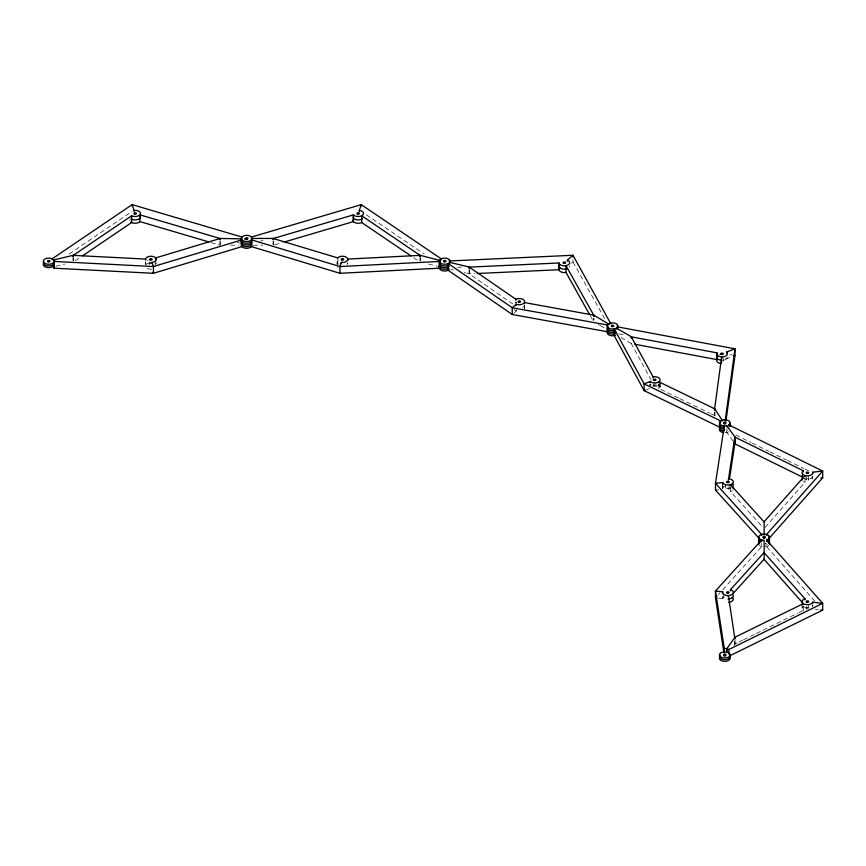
<?xml version="1.0" encoding="UTF-8"?>
<svg xmlns="http://www.w3.org/2000/svg" width="866" height="866" viewBox="0 0 866 866"><rect width="100%" height="100%" fill="white"/><g stroke="black" fill="none" stroke-linecap="round" stroke-linejoin="round"><path stroke-width="0.65" stroke-dasharray="4.33 3.25" d="M145.607 264.585L145.607 262.896M524.666 305.038L524.666 308.491A5.369 3.096 0 0 0 523.28 306.304M802.089 608.138L802.1 605.215M722.601 484.992L722.59 488.435L722.677 485.902L722.634 486.551M660.022 383.508L659.989 386.994L659.957 382.599M715.013 416.026L714.948 412.075M812.817 605.128L812.719 605.572A5.369 3.096 0 0 1 812.373 606.211M145.618 262.441L145.737 261.997A5.369 3.096 0 0 0 146.267 264.217M733.989 645.397L735.018 643.958L738.222 642.388M765.003 527.491L805.001 482.297L805.001 478.508M718.369 594.585L719.808 592.983M722.699 589.789L761.669 546.684L761.669 543.318M514.274 312.723L516.32 310.959L516.32 309.703M571.56 263.232L572.978 262.008L572.978 259.313M69.139 254.052L132.119 211.38M75.255 260.774L79.813 257.689M739.293 641.858L742.498 640.288M743.558 639.758L755.304 633.977M756.375 633.457L798.019 612.966M799.091 612.446L803.367 610.346A5.369 3.096 0 0 1 803.551 606.211M515.855 302.635L516.482 302.375A5.369 3.096 0 0 0 515.032 303.132M646.404 389.743L649.457 388.563M725.697 358.253A5.369 3.096 0 0 1 726.542 358.827L731.835 356.781M260.623 241.073L262.907 240.402M274.749 244.818L282.251 242.61M56.052 266.165L64.777 264.076M717.73 489.842L718.628 489.734M457.746 267.323L461.589 267.15M466.655 273.169L475.077 273.591M230.605 245.186L238.702 245.186M253.37 245.186L262.777 245.186M718.628 598.135L722.677 598.601A5.369 3.096 0 0 1 725.188 596.544M815.209 609.231L818.338 609.588M618.919 333.875L625.025 335.012M730.125 354.649L732.56 355.103M428.605 264.076L437.33 266.165M450.883 269.402L453.383 269.997M464.219 272.595L465.443 272.887M237.338 242.426L239.622 243.097M211.131 242.61L219.877 245.186M658.333 384.277A5.369 3.096 0 0 1 658.799 388.542L678.587 398.1M679.745 398.663L685.569 401.478M686.727 402.041L699.533 408.232M700.702 408.795L710.012 413.299M711.181 413.861L714.667 415.539L714.667 412.595M735.883 435.078L751.136 442.58M752.305 443.165L768.737 451.24M769.906 451.814L786.328 459.9M787.508 460.474L803.929 468.549M805.099 469.134L808.617 470.866M598.363 324.479L599.51 325.14M600.268 325.573L605.074 328.355M621.03 337.556L631.552 343.629L631.552 341.107M366.264 214.768L424.243 254.052M413.569 257.689L418.126 260.774M512.932 303.998L469.08 273.753L469.08 269.543M730.428 487.201L730.428 491.412L762.037 526.376M814.809 601.177L766.594 546.695L766.594 544.487M732.972 441.054L726.812 432.47L726.812 428.681M572.978 262.008L605.009 319.153M590.179 315.581L593.058 320.712M651.254 380.25L631.238 343.456L631.238 340.923M734.444 641.576L734.855 644.196L734.855 642.096M659.968 383.768L660 386.117M734.844 641.955L734.855 644.196M812.719 476.408L812.719 478.93A5.369 3.096 0 0 0 811.29 477.372M812.817 604.869L812.817 606.557M808.692 476.138L808.692 479.504A1.234 0.714 0 0 1 806.776 480.143A1.234 0.714 0 0 1 806.885 478.898A1.234 0.714 0 0 1 808.692 479.58M808.692 604.944L808.692 607.185M806.214 476.203L806.214 479.569M806.214 606.113L806.214 608.354A1.234 0.714 0 0 0 807.491 609.047M803.367 606.124L803.367 610.346M735.018 639.747L735.018 643.958M729.161 485.425L729.161 488.792A1.234 0.714 0 0 1 727.245 489.258A1.234 0.714 0 0 1 727.418 488.023A1.234 0.714 0 0 1 729.183 488.727M725.502 484.679L725.502 488.056M723.857 594.466L723.857 597.843M723.316 358.275L723.316 360.527M722.677 486.107L722.677 488.218M722.677 598.601L722.677 596.49A5.369 3.096 0 0 0 726.412 598.807M714.493 412.357L714.493 415.312M658.799 384.32L658.799 388.542M655.898 383.313L655.898 386.691M654.252 382.891L654.252 386.268M653.462 384.158L653.462 386.409A1.234 0.714 0 0 1 654.674 385.835A1.234 0.714 0 0 1 655.908 386.463A1.234 0.714 0 0 1 654.945 387.243M650.214 384.266L650.214 385.316M593.946 318.125L593.946 320.236M593.632 318.374L593.632 320.474M524.428 305.308L524.428 308.469M515.855 302.007L515.855 303.057M469.48 269.64L469.48 273.851M420.356 257.462L420.356 260.839M419.945 257.787L419.945 260.742M347.764 263.069L347.764 264.13M337.664 260.861L337.664 264.227M337.058 262.604L337.058 264.292M273.504 241.387L273.504 244.764M273.061 241.387L273.061 244.764M220.321 241.387L220.321 244.764M219.877 241.387L219.877 244.764M155.739 260.753L155.728 264.227M149.742 262.582L149.742 264.834M145.618 262.019L145.618 264.13M73.437 257.787L73.437 260.742M73.025 257.462L73.025 260.839M805.001 482.297A5.369 3.096 0 0 1 803.648 481.723M812.817 476.224A5.369 3.096 0 0 1 809.851 478.941A5.369 3.096 0 0 1 804.319 478.681M768.792 545.493A5.369 3.096 0 0 1 765.154 546.976M762.167 546.814A5.369 3.096 0 0 1 759.471 545.45M765.317 543.696A1.234 0.714 0 0 1 765.306 544.194M767.59 544.627A5.369 3.096 0 0 1 765.479 545.255M762.058 545.104A5.369 3.096 0 0 1 761.03 544.779M808.617 607.986A5.369 3.096 0 0 1 802.511 606.178M806.224 608.419A1.234 0.714 0 0 1 807.188 607.64A1.234 0.714 0 0 1 808.628 608.116M728.566 431.798A5.369 3.096 0 0 1 725.145 432.697M727.505 428.897A5.369 3.096 0 0 1 726.249 429.211M732.355 490.437A5.369 3.096 0 0 1 730.428 491.412M722.634 488.218A5.369 3.096 0 0 1 725.253 485.988M730.763 487.937A5.369 3.096 0 0 1 722.742 486.064M766.388 543.383A5.369 3.096 0 0 1 765.295 543.588M727.483 599.867A1.234 0.714 0 0 1 727.083 599.716M569.698 266.198A5.369 3.096 0 0 1 569.438 267.074M723.078 360.126A1.234 0.714 0 0 1 723.121 360.927M727.451 357.138A5.369 3.096 0 0 1 723.197 360.202M727.353 430.64A5.369 3.096 0 0 1 726.249 430.9M516.32 310.959A5.369 3.096 0 0 1 514.328 309.563M524.644 305.297A5.369 3.096 0 0 1 522.642 307.441M659.74 384.212A5.369 3.096 0 0 1 652.553 386.02M650.983 385.424A5.369 3.096 0 0 1 649.662 384.288M649.684 385.413A5.369 3.096 0 0 1 651.026 384.277M129.9 220.852A5.369 3.096 0 0 1 129.835 219.737M156.313 262.95A5.369 3.096 0 0 1 155.739 264.13M147.242 260.482A5.369 3.096 0 0 1 148.173 260.071M150.5 263.372A1.234 0.714 0 0 1 150.5 262.052M151.658 269.164A5.369 3.096 0 0 1 146.083 267.377M146.69 264.217A5.369 3.096 0 0 1 150.511 262.993M154.884 263.968A5.369 3.096 0 0 1 155.122 264.13M347.775 262.928A5.369 3.096 0 0 1 347.114 264.217M337.664 264.152A5.369 3.096 0 0 1 339.775 260.017M337.816 267.681A5.369 3.096 0 0 1 337.48 267.302M338.335 264.076A5.369 3.096 0 0 1 338.833 263.784"/><path stroke-width="1.3" d="M53.627 261.045L53.627 259.995L73.437 255.254L131.664 215.796A5.369 3.096 0 0 0 140.346 214.216A5.369 3.096 0 0 0 134.1 210.406L132.119 204.636L52.155 258.826A5.369 3.096 0 0 0 43.603 260.146A5.369 3.096 0 0 0 48.81 264.282A5.369 3.096 0 0 0 53.627 259.995M54.017 263.112L54.017 261.435L153.444 266.544L241.928 239.871L241.928 246.615L153.444 273.288L54.017 268.2A5.369 3.096 0 0 0 52.523 265.765M241.322 240.759L241.322 239.709M241.322 238.864L219.877 238.442L139.924 214.855L139.924 221.599L208.641 241.874M251.476 241.538L251.476 239.85L339.937 266.544L439.365 261.456L439.365 268.2L339.937 273.288L251.454 246.615L251.454 239.871M252.06 239.492L252.06 238.442L273.504 238.442L353.458 214.855A5.369 3.096 0 0 0 362.518 215.309A5.369 3.096 0 0 0 359.282 210.406L361.263 204.636L441.227 258.826L441.227 259.768M439.755 262.311L439.755 261.261M439.755 260.417L419.945 255.254L361.717 215.796L361.717 222.54L410.841 255.838M448.198 265.234L448.198 263.545L512.239 307.744L607.467 325.01L607.467 331.754L512.239 314.488L448.155 270.3L448.155 263.556M449.671 263.74L449.671 262.366A5.369 3.096 0 0 1 441.021 263.426A5.369 3.096 0 0 1 442.396 258.382A5.369 3.096 0 0 1 450.06 260.937L572.978 255.264L610.931 323.938M608.787 324.176L593.632 314.997L565.985 265.678L565.985 272.422L589.594 314.553M614.243 330.574L614.243 328.896L644.109 383.876L644.109 390.62L720.642 427.62M720.642 422.143L720.642 420.876L644.109 383.876L650.214 381.527A5.369 3.096 0 0 0 657.229 382.534A5.369 3.096 0 0 0 659.632 378.594A5.369 3.096 0 0 0 653.072 376.84L631.238 336.712L631.238 337.978M758.778 537.992L715.478 490.102L715.478 483.358L724.29 425.953L724.333 427.642A5.369 3.096 0 0 1 720.111 422.998M726.812 652.661L726.812 648.656L735.018 637.214L803.367 603.602L803.367 604.652M608.787 324.382L608.787 323.754M439.376 265.916L439.365 266.512M714.493 409.824L721.649 356.889L721.649 362.367M725.957 420.973L735.007 355.558L735.007 348.814L617.696 326.893A5.369 3.096 0 0 0 612.305 322.845A5.369 3.096 0 0 0 607.683 327.207A5.369 3.096 0 0 0 616.386 328.138L631.552 336.885L716.972 352.852A5.369 3.096 0 0 0 722.818 356.868A5.369 3.096 0 0 0 726.542 352.083L735.007 348.814L725.188 420.724M728.425 479.894L734.855 436.929L734.855 443.673L729.627 477.729M273.061 239.709L273.061 238.442L337.664 257.906A5.369 3.096 0 0 1 344.441 256.466A5.369 3.096 0 0 1 347.558 260.233A5.369 3.096 0 0 1 341.366 262.387L339.937 266.544L339.937 273.288L340.208 272.509M768.348 539.193L822.7 477.783L822.7 471.039L728.847 424.87A5.369 3.096 0 0 0 726.552 419.945A5.369 3.096 0 0 0 719.397 422.944A5.369 3.096 0 0 0 726.812 425.726L735.018 437.168L803.367 470.79A5.369 3.096 0 0 0 806.094 475.791A5.369 3.096 0 0 0 812.719 472.187L822.7 471.039L766.594 534.43L766.594 535.383M716.918 596.176L715.478 597.767L723.738 651.589M730.428 590.764L730.428 589.714L764.148 552.421M733.242 593.351L764.148 559.165M469.08 268.276L469.08 267.009L515.855 299.268A5.369 3.096 0 0 1 523.075 299.43A5.369 3.096 0 0 1 523.465 303.598A5.369 3.096 0 0 1 516.32 304.215L512.239 307.744L512.239 314.488L513.008 313.828M449.671 262.366L469.48 267.107L558.981 262.983A5.369 3.096 0 0 0 567.057 265.397A5.369 3.096 0 0 0 567.317 260.146L572.978 255.264L572.978 256.953M82.541 255.838L131.664 222.54L131.664 215.796M761.669 540.99L761.669 539.94L715.478 591.023L724.29 648.428A5.369 3.096 0 0 1 728.847 649.511L822.7 603.342L766.594 539.951A5.369 3.096 0 0 0 767.741 534.885A5.369 3.096 0 0 0 759.136 536.086A5.369 3.096 0 0 0 764.148 540.287L764.148 559.414L802.446 602.693M730.016 655.681L822.7 610.086L822.7 603.342L812.719 602.195A5.369 3.096 0 0 1 804.211 604.067A5.369 3.096 0 0 1 805.001 598.828L764.148 552.67M645.257 390.187L644.109 390.62L614.2 335.64L614.2 328.896M733.946 355.969L735.007 355.558M252.06 238.442A5.369 3.096 0 0 1 244.764 241.333A5.369 3.096 0 0 1 242.696 236.364A5.369 3.096 0 0 1 251.476 237.035L361.263 204.636L361.263 205.902M284.741 241.874L353.458 221.599L353.458 214.855M728.425 478.833A5.369 3.096 0 0 1 733.318 481.907A5.369 3.096 0 0 1 728.49 485.003A5.369 3.096 0 0 1 722.677 482.524L715.478 483.358L761.669 534.441L761.669 535.502M715.478 490.102L716.832 489.95M820.827 478L822.7 477.783M477.318 273.494L558.981 269.727L558.981 262.983M152.015 263.437L152.015 262.387A5.369 3.096 0 0 0 156.302 259.031A5.369 3.096 0 0 0 150.933 256.239A5.369 3.096 0 0 0 145.618 259.064L73.025 255.362L73.025 256.617M730.428 589.714A5.369 3.096 0 0 1 732.917 593.632A5.369 3.096 0 0 1 726.401 595.429A5.369 3.096 0 0 1 722.677 591.857L715.478 591.023L715.478 597.767L716.832 597.93M820.827 609.87L822.7 610.086M634.746 344.235L716.972 359.596L716.972 352.852M438.51 266.447L439.755 266.739A5.369 3.096 0 0 0 442.201 270.668A5.369 3.096 0 0 0 449.194 269.629M733.848 442.277L735.018 443.912L802.295 477.004M764.148 521.971L730.428 484.668L730.428 485.729M241.928 244.937L241.549 244.385M714.493 408.568L722.709 420.952M152.015 262.387L153.444 266.544L153.444 273.288L153.087 272.249M726.812 649.5L726.812 650.55M812.719 472.187L812.719 473.247M812.719 602.195L812.719 603.245M805.001 476.603L805.001 475.553L764.148 521.711L764.148 535.145M805.001 598.828L805.001 599.889M803.367 470.79L803.367 471.84M766.594 539.951L766.594 541.001M735.018 437.168L735.018 443.912M735.018 637.214L735.018 638.48M734.855 638.718L728.425 595.548L728.425 598.081M728.847 424.87L728.847 425.931M728.847 649.511L728.847 654.252M726.812 425.726L726.812 426.786M726.542 352.083L726.542 353.133M724.29 425.953L724.29 430.803M724.29 648.428L724.29 652.856M722.677 482.524L722.677 484.43M722.677 591.857L722.677 592.907M714.667 410.062L714.667 408.795L658.799 381.798L658.799 382.848M653.072 376.84L653.072 377.901M650.214 381.527L650.214 382.794M631.552 336.885L631.552 338.151M617.696 326.893L617.696 327.954M616.386 328.138L616.386 329.188M593.946 316.447L593.946 315.181L524.428 302.57L524.428 303.62M593.632 314.997L593.632 316.263M567.317 260.146L567.317 261.207M516.32 304.215L516.32 305.276M515.855 299.268L515.855 300.318M469.48 267.107L469.48 268.373M450.06 260.937L450.06 261.987M439.755 259.995L439.755 266.739M420.356 256.617L420.356 255.362L347.764 259.064L347.764 260.33M419.945 255.254L419.945 256.52M359.282 210.406L359.282 211.456M341.366 262.387L341.366 263.437M337.664 257.906L337.664 258.966M273.504 238.442L273.504 239.709M251.476 237.035L251.476 238.085M241.906 238.291L241.906 237.035L132.119 204.636L132.119 205.902M241.322 238.442L241.322 245.186A5.369 3.096 0 0 0 246.182 248.271A5.369 3.096 0 0 0 251.963 245.771M220.321 239.709L220.321 238.442L155.728 257.906L155.728 259.172M219.877 238.442L219.877 239.709M145.618 259.064L145.618 260.125M134.1 210.406L134.1 211.456M73.437 255.254L73.437 256.52M54.017 261.456L54.017 268.2M53.627 265.472L53.627 266.739M52.155 258.826L52.155 259.876M768.694 542.289A5.369 3.096 0 0 1 769.495 544.227M758.832 544.368A5.369 3.096 0 0 1 759.006 543.047M802.197 480.165A5.369 3.096 0 0 1 802.436 478.433M803.226 478.075A5.369 3.096 0 0 1 802.403 475.12M768.478 540.416A5.369 3.096 0 0 1 769.127 543.404M759.157 543.393A5.369 3.096 0 0 1 759.125 541.153M729.605 656.926A5.369 3.096 0 0 1 724.582 661.364A5.369 3.096 0 0 1 720.079 656.742M802.078 604.912A5.369 3.096 0 0 1 802.62 603.613M724.052 655.995A1.234 0.714 0 0 1 725.513 656.006M729.583 655.216A5.369 3.096 0 0 1 724.55 659.675A5.369 3.096 0 0 1 720.144 654.999M763.682 538.219A1.234 0.714 0 0 1 764.656 538.23M768.553 537.104A5.369 3.096 0 0 1 766.724 541.596M761.701 541.64A5.369 3.096 0 0 1 759.092 537.84M724.192 423.918A1.234 0.714 0 0 1 725.34 423.918M729.551 423.149A5.369 3.096 0 0 1 729.562 425.931M729.551 424.838A5.369 3.096 0 0 1 730.103 426.559M724.333 429.33A5.369 3.096 0 0 1 720.111 424.686M732.517 483.672A5.369 3.096 0 0 1 732.138 487.233M732.972 487.58A5.369 3.096 0 0 1 733.307 488.825M768.478 538.739A5.369 3.096 0 0 1 768.218 542.592M759.904 542.462A5.369 3.096 0 0 1 759.125 539.475M733.069 594.91A5.369 3.096 0 0 1 728.707 598.904M732.171 597.291A5.369 3.096 0 0 1 728.771 602.271M565.985 272.422A5.369 3.096 0 0 1 560.042 271.329A5.369 3.096 0 0 1 559.901 267.724M567.046 268.774A5.369 3.096 0 0 1 560.464 268.244A5.369 3.096 0 0 1 559.815 264.422M615.607 335.25A5.369 3.096 0 0 1 609.307 335.142A5.369 3.096 0 0 1 607.531 331.646M613.767 331.223A1.234 0.714 0 0 1 613.55 331.451M615.315 333.67A5.369 3.096 0 0 1 609.144 333.378A5.369 3.096 0 0 1 607.553 329.935M721.649 360.267A5.369 3.096 0 0 1 717.449 355.601M720.036 354.313A5.369 3.096 0 0 1 721.919 354.075M723.716 432.654A5.369 3.096 0 0 1 720.176 427.999M720.988 363.579A5.369 3.096 0 0 1 717.492 358.935M723.565 430.943A5.369 3.096 0 0 1 720.122 426.364M615.174 330.347A5.369 3.096 0 0 1 608.679 329.751A5.369 3.096 0 0 1 608.04 325.984M616.982 325.843A5.369 3.096 0 0 1 617.945 327.846M449.194 264.574A5.369 3.096 0 0 1 441.628 265.407A5.369 3.096 0 0 1 440.415 261.012M448.989 260.991A5.369 3.096 0 0 1 449.205 261.175M449.194 266.263A5.369 3.096 0 0 1 441.703 267.118A5.369 3.096 0 0 1 440.307 262.777M615.607 331.884A5.348 3.085 0 0 1 609.166 331.7A5.348 3.085 0 0 1 607.705 328.073M616.949 327.521A5.348 3.085 0 0 1 617.285 327.835M659.372 381.668A5.369 3.096 0 0 1 660.054 383.162M139.924 221.599A5.369 3.096 0 0 1 130.82 222.021M140.487 216.489A5.369 3.096 0 0 1 137.12 219.693A5.369 3.096 0 0 1 130.863 218.687M251.887 244.277A5.369 3.096 0 0 1 246.009 246.572A5.369 3.096 0 0 1 241.322 243.498M251.963 242.393A5.358 3.096 0 0 1 251.476 243.227M241.95 243.249A5.358 3.096 0 0 1 241.343 241.82M251.887 242.599A5.369 3.096 0 0 1 245.619 244.851A5.369 3.096 0 0 1 241.376 241.365M244.526 238.973A5.369 3.096 0 0 1 246.409 238.713M361.717 222.54A5.369 3.096 0 0 1 355.558 222.876A5.369 3.096 0 0 1 352.949 219.639M362.508 218.687A5.369 3.096 0 0 1 356.803 219.802A5.369 3.096 0 0 1 352.895 217.149M448.999 268.103A5.369 3.096 0 0 1 441.563 268.752A5.369 3.096 0 0 1 440.307 264.466M246.258 239.46A1.234 0.714 0 0 1 247.102 239.449M251.963 240.716A5.369 3.096 0 0 1 245.522 243.151A5.369 3.096 0 0 1 241.484 239.362M53.93 262.246A5.369 3.096 0 0 1 48.074 265.949A5.369 3.096 0 0 1 43.776 261.586M53.93 263.924A5.369 3.096 0 0 1 48.182 267.637A5.369 3.096 0 0 1 43.69 263.394M721.843 657.489A5.369 3.096 0 0 0 730.125 655.053A5.369 3.096 0 0 0 722.32 652.13A5.369 3.096 0 0 0 721.843 657.489M806.776 602.195A1.234 0.714 0 0 0 808.692 601.621A1.234 0.714 0 0 0 806.885 600.95A1.234 0.714 0 0 0 806.776 602.195M763.476 537.797A1.234 0.714 0 0 0 765.382 537.223A1.234 0.714 0 0 0 763.585 536.552A1.234 0.714 0 0 0 763.476 537.797M806.798 473.399A1.234 0.714 0 0 0 808.692 472.814A1.234 0.714 0 0 0 806.863 472.165A1.234 0.714 0 0 0 806.798 473.399M724.106 423.474A1.234 0.714 0 0 0 726 422.889A1.234 0.714 0 0 0 724.171 422.24A1.234 0.714 0 0 0 724.106 423.474M727.245 482.514A1.234 0.714 0 0 0 729.183 481.983A1.234 0.714 0 0 0 727.418 481.28A1.234 0.714 0 0 0 727.245 482.514M727.31 593.08A1.234 0.714 0 0 0 729.183 592.474A1.234 0.714 0 0 0 727.343 591.835A1.234 0.714 0 0 0 727.31 593.08M724.128 655.508A1.234 0.714 0 0 0 726 654.902A1.234 0.714 0 0 0 724.149 654.263A1.234 0.714 0 0 0 724.128 655.508M721.443 354.41A1.234 0.714 0 0 0 723.316 353.815A1.234 0.714 0 0 0 721.475 353.176A1.234 0.714 0 0 0 721.443 354.41M611.948 326.558A1.234 0.714 0 0 0 613.832 325.952A1.234 0.714 0 0 0 611.991 325.324A1.234 0.714 0 0 0 611.948 326.558M563.679 263.34A1.234 0.714 0 0 0 565.574 262.755A1.234 0.714 0 0 0 563.755 262.095A1.234 0.714 0 0 0 563.679 263.34M444.063 261.792A1.234 0.714 0 0 0 445.947 261.207A1.234 0.714 0 0 0 444.128 260.547A1.234 0.714 0 0 0 444.063 261.792M518.669 302.256A1.234 0.714 0 0 0 520.542 301.649A1.234 0.714 0 0 0 518.691 301.022A1.234 0.714 0 0 0 518.669 302.256M653.96 380.39A1.234 0.714 0 0 0 655.919 379.871A1.234 0.714 0 0 0 654.166 379.156A1.234 0.714 0 0 0 653.96 380.39M357.561 214.043A1.234 0.714 0 0 0 359.466 213.48A1.234 0.714 0 0 0 357.669 212.809A1.234 0.714 0 0 0 357.561 214.043M246.02 239.048A1.234 0.714 0 0 0 247.925 238.475A1.234 0.714 0 0 0 246.128 237.804A1.234 0.714 0 0 0 246.02 239.048M134.501 214.054A1.234 0.714 0 0 0 136.384 213.458A1.234 0.714 0 0 0 134.566 212.809A1.234 0.714 0 0 0 134.501 214.054M48.02 261.792A1.234 0.714 0 0 0 49.903 261.207A1.234 0.714 0 0 0 48.085 260.547A1.234 0.714 0 0 0 48.02 261.792M150.262 259.93A1.234 0.714 0 0 0 152.2 259.399A1.234 0.714 0 0 0 150.435 258.696A1.234 0.714 0 0 0 150.262 259.93M341.789 259.952A1.234 0.714 0 0 0 343.661 259.356A1.234 0.714 0 0 0 341.81 258.718A1.234 0.714 0 0 0 341.789 259.952"/></g></svg>
